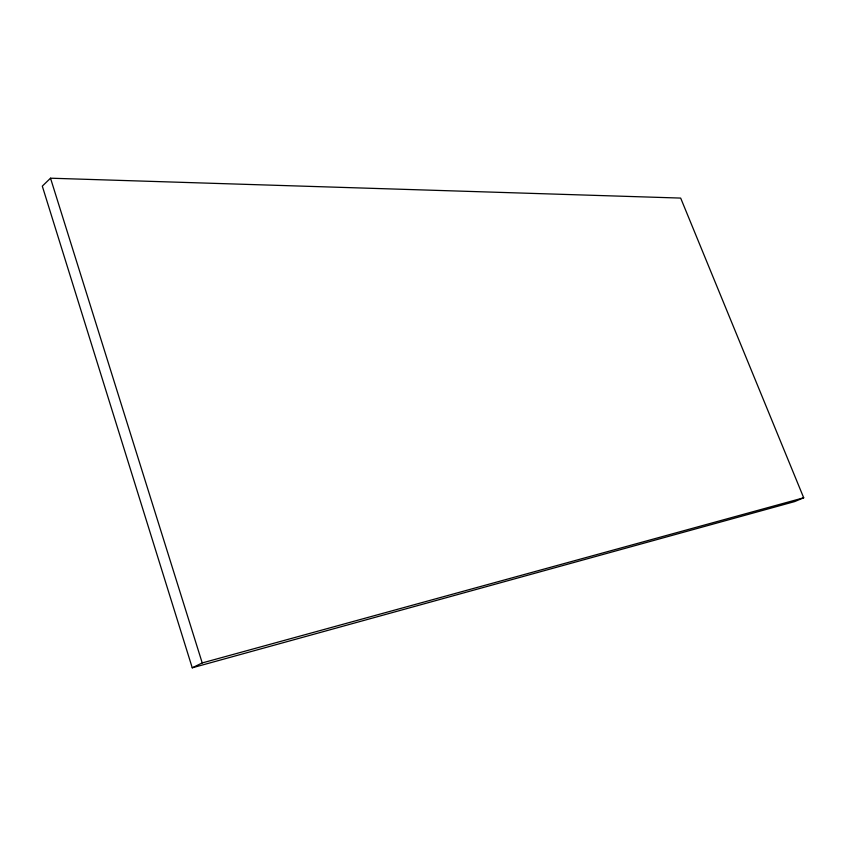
<?xml version="1.0" encoding="UTF-8"?>
<svg xmlns="http://www.w3.org/2000/svg" width="846" height="846" viewBox="0 0 846 846"><rect width="100%" height="100%" fill="white"/><g stroke="black" fill="none" stroke-linecap="round" stroke-linejoin="round"><path stroke-width="1.27" d="M50.517 178.199L42.3 186.131L192.243 667.801L794.711 501.572L803.7 497.786L680.67 198.08L50.517 178.199L202.226 662.936L192.243 667.801M202.226 662.936L803.7 497.786"/></g></svg>
